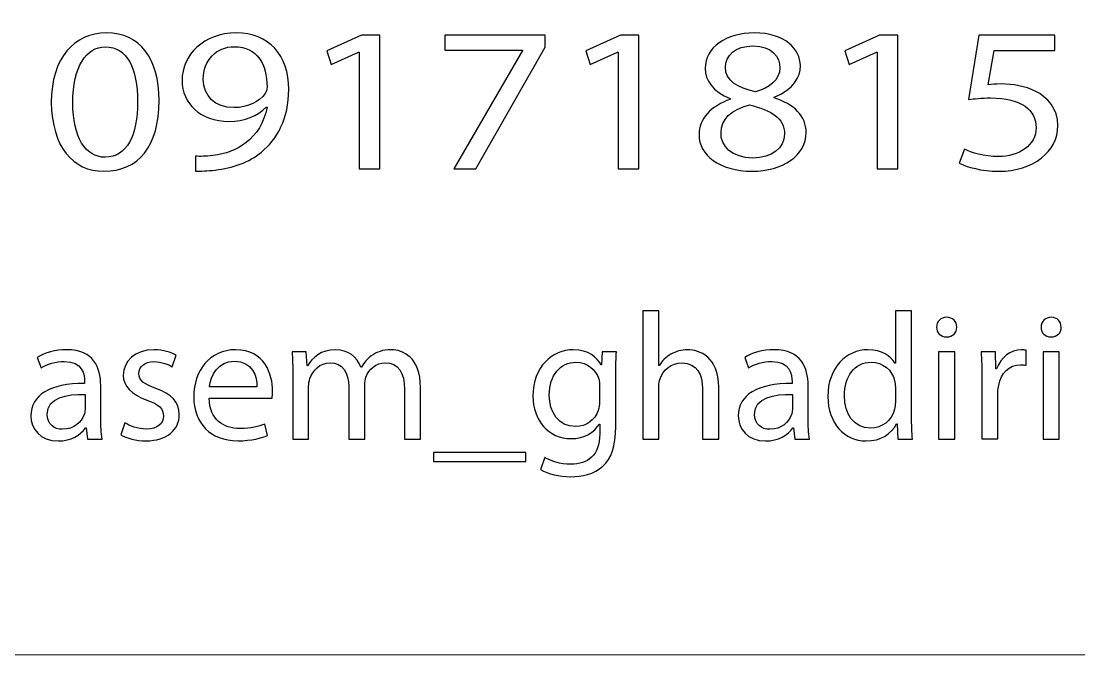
# Model space of a CAD drawing. Header units: millimetres. Extents: x -576 to 618, y 160 to 343.
# Drawn here: x -248.18 to -230.63, y 263.5 to 274.01 of the extents above; entities that cross this region are included whole.
import ezdxf

# ---------------------------------------------------------------- set-up
doc = ezdxf.new("R2010")
doc.units = ezdxf.units.MM
doc.header["$MEASUREMENT"] = 0
doc.layers.add('Layer 1', color=7, linetype='Continuous')

msp = doc.modelspace()

# ---------------------------------------------------------------- linework, layer by layer
at = {"layer": 'Layer 1', "color": 250, "lineweight": 18}
msp.add_open_spline([(-255.0783, 303.3001), (-255.0783, 303.3001), (-221.2483, 303.3001), (-221.2483, 303.3001), (-219.6043, 303.3001), (-218.2633, 301.9591), (-218.2633, 300.3151), (-218.2633, 300.3151), (-218.2633, 266.4851), (-218.2633, 266.4851), (-218.2633, 264.8411), (-219.6043, 263.5001), (-221.2483, 263.5001), (-221.2483, 263.5001), (-255.0783, 263.5001), (-255.0783, 263.5001), (-256.7223, 263.5001), (-258.0633, 264.8411), (-258.0633, 266.4851), (-258.0633, 266.4851), (-258.0633, 300.3151), (-258.0633, 300.3151), (-258.0633, 301.9591), (-256.7223, 303.3001), (-255.0783, 303.3001)], degree=3, knots=[0, 0, 0, 0, 0.125, 0.125, 0.125, 0.25, 0.25, 0.25, 0.375, 0.375, 0.375, 0.5, 0.5, 0.5, 0.625, 0.625, 0.625, 0.75, 0.75, 0.75, 0.875, 0.875, 0.875, 1, 1, 1, 1], dxfattribs=at)
at = {"layer": 'Layer 1', "color": 230}
for points, knots in [([(-245.8921, 272.6904), (-245.8921, 271.9363), (-246.2241, 271.5197), (-246.8076, 271.5197), (-247.322, 271.5197), (-247.6705, 271.9259), (-247.6787, 272.6601), (-247.6787, 273.4039), (-247.2977, 273.8136), (-246.7629, 273.8136), (-246.2078, 273.8136), (-245.8921, 273.3971), (-245.8921, 272.6904)], [0, 0, 0, 0, 0.25, 0.25, 0.25, 0.5, 0.5, 0.5, 0.75, 0.75, 0.75, 1, 1, 1, 1]), ([(-245.2874, 271.769), (-245.2103, 271.7621), (-245.1211, 271.769), (-244.9997, 271.779), (-244.7932, 271.8034), (-244.5985, 271.8748), (-244.4487, 271.9943), (-244.2742, 272.1275), (-244.1488, 272.3219), (-244.1002, 272.5846), (-244.1002, 272.5846), (-244.1123, 272.5846), (-244.1123, 272.5846), (-244.2581, 272.4345), (-244.4686, 272.3459), (-244.7323, 272.3459), (-245.2063, 272.3459), (-245.5102, 272.6464), (-245.5102, 273.0251), (-245.5102, 273.4448), (-245.1495, 273.8136), (-244.6106, 273.8136), (-244.0718, 273.8136), (-243.7395, 273.4448), (-243.7395, 272.8785), (-243.7395, 272.3902), (-243.9342, 272.0489), (-244.1934, 271.8373), (-244.3959, 271.6701), (-244.6755, 271.5677), (-244.9592, 271.5403), (-245.0886, 271.5232), (-245.2022, 271.5197), (-245.2874, 271.5232), (-245.2874, 271.5232), (-245.2874, 271.769), (-245.2874, 271.769)], [0, 0, 0, 0, 0.0833333, 0.0833333, 0.0833333, 0.1666667, 0.1666667, 0.1666667, 0.25, 0.25, 0.25, 0.3333333, 0.3333333, 0.3333333, 0.4166667, 0.4166667, 0.4166667, 0.5, 0.5, 0.5, 0.5833333, 0.5833333, 0.5833333, 0.6666667, 0.6666667, 0.6666667, 0.75, 0.75, 0.75, 0.8333333, 0.8333333, 0.8333333, 0.9166667, 0.9166667, 0.9166667, 1, 1, 1, 1]), ([(-242.5719, 273.4961), (-242.5719, 273.4961), (-242.58, 273.4961), (-242.58, 273.4961), (-242.58, 273.4961), (-243.0377, 273.288), (-243.0377, 273.288), (-243.0377, 273.288), (-243.1067, 273.5167), (-243.1067, 273.5167), (-243.1067, 273.5167), (-242.5314, 273.776), (-242.5314, 273.776), (-242.5314, 273.776), (-242.2275, 273.776), (-242.2275, 273.776), (-242.2275, 273.776), (-242.2275, 271.5573), (-242.2275, 271.5573), (-242.2275, 271.5573), (-242.5719, 271.5573), (-242.5719, 271.5573), (-242.5719, 271.5573), (-242.5719, 273.4961), (-242.5719, 273.4961)], [0, 0, 0, 0, 0.125, 0.125, 0.125, 0.25, 0.25, 0.25, 0.375, 0.375, 0.375, 0.5, 0.5, 0.5, 0.625, 0.625, 0.625, 0.75, 0.75, 0.75, 0.875, 0.875, 0.875, 1, 1, 1, 1]), ([(-239.4876, 273.7761), (-239.4876, 273.7761), (-239.4876, 273.578), (-239.4876, 273.578), (-239.4876, 273.578), (-240.6343, 271.5574), (-240.6343, 271.5574), (-240.6343, 271.5574), (-241.0028, 271.5574), (-241.0028, 271.5574), (-241.0028, 271.5574), (-239.8603, 273.5203), (-239.8603, 273.5203), (-239.8603, 273.5203), (-239.8603, 273.5269), (-239.8603, 273.5269), (-239.8603, 273.5269), (-241.1488, 273.5269), (-241.1488, 273.5269), (-241.1488, 273.5269), (-241.1488, 273.7761), (-241.1488, 273.7761), (-241.1488, 273.7761), (-239.4876, 273.7761), (-239.4876, 273.7761)], [0, 0, 0, 0, 0.125, 0.125, 0.125, 0.25, 0.25, 0.25, 0.375, 0.375, 0.375, 0.5, 0.5, 0.5, 0.625, 0.625, 0.625, 0.75, 0.75, 0.75, 0.875, 0.875, 0.875, 1, 1, 1, 1]), ([(-238.2754, 273.4961), (-238.2754, 273.4961), (-238.2836, 273.4961), (-238.2836, 273.4961), (-238.2836, 273.4961), (-238.7413, 273.288), (-238.7413, 273.288), (-238.7413, 273.288), (-238.8101, 273.5167), (-238.8101, 273.5167), (-238.8101, 273.5167), (-238.2348, 273.776), (-238.2348, 273.776), (-238.2348, 273.776), (-237.9309, 273.776), (-237.9309, 273.776), (-237.9309, 273.776), (-237.9309, 271.5573), (-237.9309, 271.5573), (-237.9309, 271.5573), (-238.2754, 271.5573), (-238.2754, 271.5573), (-238.2754, 271.5573), (-238.2754, 273.4961), (-238.2754, 273.4961)], [0, 0, 0, 0, 0.125, 0.125, 0.125, 0.25, 0.25, 0.25, 0.375, 0.375, 0.375, 0.5, 0.5, 0.5, 0.625, 0.625, 0.625, 0.75, 0.75, 0.75, 0.875, 0.875, 0.875, 1, 1, 1, 1]), ([(-236.9332, 272.1206), (-236.9332, 272.4004), (-236.7348, 272.5986), (-236.4109, 272.7147), (-236.4109, 272.7147), (-236.4146, 272.7246), (-236.4146, 272.7246), (-236.7064, 272.8407), (-236.8321, 273.0319), (-236.8321, 273.2232), (-236.8321, 273.5749), (-236.4795, 273.8135), (-236.0178, 273.8135), (-235.5073, 273.8135), (-235.2521, 273.5439), (-235.2521, 273.2676), (-235.2521, 273.08), (-235.3613, 272.8785), (-235.6855, 272.7486), (-235.6855, 272.7486), (-235.6855, 272.7384), (-235.6855, 272.7384), (-235.3575, 272.6292), (-235.1547, 272.4345), (-235.1547, 272.1649), (-235.1547, 271.7792), (-235.5475, 271.52), (-236.0499, 271.52), (-236.6012, 271.52), (-236.9332, 271.7961), (-236.9332, 272.1206)], [0, 0, 0, 0, 0.1, 0.1, 0.1, 0.2, 0.2, 0.2, 0.3, 0.3, 0.3, 0.4, 0.4, 0.4, 0.5, 0.5, 0.5, 0.6, 0.6, 0.6, 0.7, 0.7, 0.7, 0.8, 0.8, 0.8, 0.9, 0.9, 0.9, 1, 1, 1, 1]), ([(-233.9788, 273.4961), (-233.9788, 273.4961), (-233.9868, 273.4961), (-233.9868, 273.4961), (-233.9868, 273.4961), (-234.4446, 273.288), (-234.4446, 273.288), (-234.4446, 273.288), (-234.5135, 273.5167), (-234.5135, 273.5167), (-234.5135, 273.5167), (-233.9382, 273.776), (-233.9382, 273.776), (-233.9382, 273.776), (-233.6343, 273.776), (-233.6343, 273.776), (-233.6343, 273.776), (-233.6343, 271.5573), (-233.6343, 271.5573), (-233.6343, 271.5573), (-233.9788, 271.5573), (-233.9788, 271.5573), (-233.9788, 271.5573), (-233.9788, 273.4961), (-233.9788, 273.4961)], [0, 0, 0, 0, 0.125, 0.125, 0.125, 0.25, 0.25, 0.25, 0.375, 0.375, 0.375, 0.5, 0.5, 0.5, 0.625, 0.625, 0.625, 0.75, 0.75, 0.75, 0.875, 0.875, 0.875, 1, 1, 1, 1]), ([(-231.0322, 273.5235), (-231.0322, 273.5235), (-232.0372, 273.5235), (-232.0372, 273.5235), (-232.0372, 273.5235), (-232.1383, 272.9535), (-232.1383, 272.9535), (-232.0777, 272.96), (-232.0209, 272.9672), (-231.9236, 272.9672), (-231.7211, 272.9672), (-231.5186, 272.9298), (-231.3563, 272.8477), (-231.1498, 272.7488), (-230.9797, 272.5575), (-230.9797, 272.2777), (-230.9797, 271.8439), (-231.389, 271.5198), (-231.96, 271.5198), (-232.2477, 271.5198), (-232.4908, 271.5882), (-232.6166, 271.6564), (-232.6166, 271.6564), (-232.5273, 271.8848), (-232.5273, 271.8848), (-232.4178, 271.8302), (-232.2031, 271.762), (-231.9641, 271.762), (-231.6278, 271.762), (-231.3401, 271.9463), (-231.3401, 272.2434), (-231.3441, 272.5301), (-231.5713, 272.7351), (-232.098, 272.7351), (-232.2477, 272.7351), (-232.365, 272.7213), (-232.4624, 272.7111), (-232.4624, 272.7111), (-232.2923, 273.7763), (-232.2923, 273.7763), (-232.2923, 273.7763), (-231.0322, 273.7763), (-231.0322, 273.7763), (-231.0322, 273.7763), (-231.0322, 273.5235), (-231.0322, 273.5235)], [0, 0, 0, 0, 0.0666667, 0.0666667, 0.0666667, 0.1333333, 0.1333333, 0.1333333, 0.2, 0.2, 0.2, 0.2666667, 0.2666667, 0.2666667, 0.3333333, 0.3333333, 0.3333333, 0.4, 0.4, 0.4, 0.4666667, 0.4666667, 0.4666667, 0.5333333, 0.5333333, 0.5333333, 0.6, 0.6, 0.6, 0.6666667, 0.6666667, 0.6666667, 0.7333333, 0.7333333, 0.7333333, 0.8, 0.8, 0.8, 0.8666667, 0.8666667, 0.8666667, 0.9333333, 0.9333333, 0.9333333, 1, 1, 1, 1]), ([(-247.322, 272.6564), (-247.322, 272.0795), (-247.1115, 271.7521), (-246.7872, 271.7521), (-246.4228, 271.7521), (-246.2484, 272.1103), (-246.2484, 272.6769), (-246.2484, 273.223), (-246.4144, 273.5814), (-246.7832, 273.5814), (-247.0952, 273.5814), (-247.322, 273.2607), (-247.322, 272.6564)], [0, 0, 0, 0, 0.25, 0.25, 0.25, 0.5, 0.5, 0.5, 0.75, 0.75, 0.75, 1, 1, 1, 1]), ([(-245.1575, 273.0457), (-245.1575, 272.769), (-244.9592, 272.5746), (-244.6512, 272.5746), (-244.4121, 272.5746), (-244.2256, 272.6736), (-244.1326, 272.8064), (-244.1123, 272.8339), (-244.1002, 272.8682), (-244.1002, 272.916), (-244.1002, 273.2947), (-244.2661, 273.5852), (-244.639, 273.5852), (-244.9429, 273.5852), (-245.1575, 273.3596), (-245.1575, 273.0457)], [0, 0, 0, 0, 0.2, 0.2, 0.2, 0.4, 0.4, 0.4, 0.6, 0.6, 0.6, 0.8, 0.8, 0.8, 1, 1, 1, 1]), ([(-236.4957, 273.2435), (-236.4957, 273.0217), (-236.297, 272.9022), (-235.9935, 272.8342), (-235.7666, 272.8991), (-235.5922, 273.0354), (-235.5922, 273.2369), (-235.5922, 273.4145), (-235.718, 273.5986), (-236.0378, 273.5986), (-236.3335, 273.5986), (-236.4957, 273.4348), (-236.4957, 273.2435)], [0, 0, 0, 0, 0.25, 0.25, 0.25, 0.5, 0.5, 0.5, 0.75, 0.75, 0.75, 1, 1, 1, 1]), ([(-235.5152, 272.134), (-235.5152, 272.4039), (-235.7379, 272.5336), (-236.0948, 272.6189), (-236.4025, 272.544), (-236.5684, 272.3733), (-236.5684, 272.1615), (-236.5806, 271.9365), (-236.3781, 271.7383), (-236.0421, 271.7383), (-235.722, 271.7383), (-235.5152, 271.9056), (-235.5152, 272.134)], [0, 0, 0, 0, 0.25, 0.25, 0.25, 0.5, 0.5, 0.5, 0.75, 0.75, 0.75, 1, 1, 1, 1]), ([(-237.8679, 269.2023), (-237.8679, 269.2023), (-237.598, 269.2023), (-237.598, 269.2023), (-237.598, 269.2023), (-237.598, 268.299), (-237.598, 268.299), (-237.598, 268.299), (-237.5918, 268.299), (-237.5918, 268.299), (-237.549, 268.3742), (-237.4816, 268.4401), (-237.3986, 268.4847), (-237.3191, 268.5296), (-237.2242, 268.5592), (-237.1228, 268.5592), (-236.9238, 268.5592), (-236.6046, 268.4401), (-236.6046, 267.9405), (-236.6046, 267.9405), (-236.6046, 267.0794), (-236.6046, 267.0794), (-236.6046, 267.0794), (-236.8744, 267.0794), (-236.8744, 267.0794), (-236.8744, 267.0794), (-236.8744, 267.9106), (-236.8744, 267.9106), (-236.8744, 268.1436), (-236.9634, 268.3411), (-237.218, 268.3411), (-237.3927, 268.3411), (-237.5306, 268.2214), (-237.5796, 268.0778), (-237.5949, 268.0423), (-237.598, 268.0032), (-237.598, 267.9524), (-237.598, 267.9524), (-237.598, 267.0794), (-237.598, 267.0794), (-237.598, 267.0794), (-237.8679, 267.0794), (-237.8679, 267.0794), (-237.8679, 267.0794), (-237.8679, 269.2023), (-237.8679, 269.2023)], [0, 0, 0, 0, 0.0666667, 0.0666667, 0.0666667, 0.1333333, 0.1333333, 0.1333333, 0.2, 0.2, 0.2, 0.2666667, 0.2666667, 0.2666667, 0.3333333, 0.3333333, 0.3333333, 0.4, 0.4, 0.4, 0.4666667, 0.4666667, 0.4666667, 0.5333333, 0.5333333, 0.5333333, 0.6, 0.6, 0.6, 0.6666667, 0.6666667, 0.6666667, 0.7333333, 0.7333333, 0.7333333, 0.8, 0.8, 0.8, 0.8666667, 0.8666667, 0.8666667, 0.9333333, 0.9333333, 0.9333333, 1, 1, 1, 1]), ([(-233.4062, 269.2024), (-233.4062, 269.2024), (-233.4062, 267.4532), (-233.4062, 267.4532), (-233.4062, 267.3247), (-233.4031, 267.1781), (-233.394, 267.0794), (-233.394, 267.0794), (-233.6362, 267.0794), (-233.6362, 267.0794), (-233.6362, 267.0794), (-233.6484, 267.3306), (-233.6484, 267.3306), (-233.6484, 267.3306), (-233.6546, 267.3306), (-233.6546, 267.3306), (-233.7373, 267.169), (-233.9182, 267.0467), (-234.1607, 267.0467), (-234.5192, 267.0467), (-234.7953, 267.3425), (-234.7953, 267.7821), (-234.7984, 268.2635), (-234.4914, 268.5593), (-234.1298, 268.5593), (-233.9029, 268.5593), (-233.7495, 268.4548), (-233.6824, 268.3381), (-233.6824, 268.3381), (-233.6762, 268.3381), (-233.6762, 268.3381), (-233.6762, 268.3381), (-233.6762, 269.2024), (-233.6762, 269.2024), (-233.6762, 269.2024), (-233.4062, 269.2024), (-233.4062, 269.2024)], [0, 0, 0, 0, 0.0833333, 0.0833333, 0.0833333, 0.1666667, 0.1666667, 0.1666667, 0.25, 0.25, 0.25, 0.3333333, 0.3333333, 0.3333333, 0.4166667, 0.4166667, 0.4166667, 0.5, 0.5, 0.5, 0.5833333, 0.5833333, 0.5833333, 0.6666667, 0.6666667, 0.6666667, 0.75, 0.75, 0.75, 0.8333333, 0.8333333, 0.8333333, 0.9166667, 0.9166667, 0.9166667, 1, 1, 1, 1]), ([(-232.6577, 268.9332), (-232.6549, 268.8434), (-232.7223, 268.7717), (-232.8296, 268.7717), (-232.9247, 268.7717), (-232.9921, 268.8434), (-232.9921, 268.9332), (-232.9921, 269.0259), (-232.9216, 269.0974), (-232.8236, 269.0974), (-232.7223, 269.0974), (-232.6577, 269.0259), (-232.6577, 268.9332)], [0, 0, 0, 0, 0.25, 0.25, 0.25, 0.5, 0.5, 0.5, 0.75, 0.75, 0.75, 1, 1, 1, 1]), ([(-230.9251, 268.9332), (-230.922, 268.8434), (-230.9897, 268.7717), (-231.097, 268.7717), (-231.1918, 268.7717), (-231.2592, 268.8434), (-231.2592, 268.9332), (-231.2592, 269.0259), (-231.1887, 269.0974), (-231.0908, 269.0974), (-230.9897, 269.0974), (-230.9251, 269.0259), (-230.9251, 268.9332)], [0, 0, 0, 0, 0.25, 0.25, 0.25, 0.5, 0.5, 0.5, 0.75, 0.75, 0.75, 1, 1, 1, 1]), ([(-247.08, 267.0794), (-247.08, 267.0794), (-247.1015, 267.262), (-247.1015, 267.262), (-247.1015, 267.262), (-247.1109, 267.262), (-247.1109, 267.262), (-247.1936, 267.1484), (-247.353, 267.0465), (-247.5645, 267.0465), (-247.865, 267.0465), (-248.0182, 267.2526), (-248.0182, 267.4621), (-248.0182, 267.8118), (-247.6993, 268.0033), (-247.1262, 268.0002), (-247.1262, 268.0002), (-247.1262, 268.0302), (-247.1262, 268.0302), (-247.1262, 268.1497), (-247.1599, 268.365), (-247.4634, 268.365), (-247.6014, 268.365), (-247.7452, 268.3232), (-247.8497, 268.2573), (-247.8497, 268.2573), (-247.9109, 268.4308), (-247.9109, 268.4308), (-247.7883, 268.5085), (-247.6104, 268.5594), (-247.4235, 268.5594), (-246.9699, 268.5594), (-246.8594, 268.2573), (-246.8594, 267.9675), (-246.8594, 267.9675), (-246.8594, 267.4261), (-246.8594, 267.4261), (-246.8594, 267.3007), (-246.8531, 267.1781), (-246.8347, 267.0794), (-246.8347, 267.0794), (-247.08, 267.0794), (-247.08, 267.0794)], [0, 0, 0, 0, 0.0714286, 0.0714286, 0.0714286, 0.1428571, 0.1428571, 0.1428571, 0.2142857, 0.2142857, 0.2142857, 0.2857143, 0.2857143, 0.2857143, 0.3571429, 0.3571429, 0.3571429, 0.4285714, 0.4285714, 0.4285714, 0.5, 0.5, 0.5, 0.5714286, 0.5714286, 0.5714286, 0.6428571, 0.6428571, 0.6428571, 0.7142857, 0.7142857, 0.7142857, 0.7857143, 0.7857143, 0.7857143, 0.8571429, 0.8571429, 0.8571429, 0.9285714, 0.9285714, 0.9285714, 1, 1, 1, 1]), ([(-246.4605, 267.3485), (-246.3809, 267.2976), (-246.2395, 267.244), (-246.1047, 267.244), (-245.9085, 267.244), (-245.8168, 267.3397), (-245.8168, 267.459), (-245.8168, 267.5847), (-245.8932, 267.6536), (-246.0925, 267.7251), (-246.3594, 267.818), (-246.485, 267.9616), (-246.485, 268.1351), (-246.485, 268.3682), (-246.292, 268.5594), (-245.973, 268.5594), (-245.8227, 268.5594), (-245.691, 268.5176), (-245.6083, 268.4699), (-245.6083, 268.4699), (-245.6754, 268.2783), (-245.6754, 268.2783), (-245.7338, 268.3145), (-245.8411, 268.3622), (-245.9793, 268.3622), (-246.1384, 268.3622), (-246.2273, 268.2724), (-246.2273, 268.1647), (-246.2273, 268.0449), (-246.1384, 267.9916), (-245.9453, 267.9195), (-245.6879, 267.8237), (-245.5562, 267.6983), (-245.5562, 267.4833), (-245.5562, 267.229), (-245.7584, 267.0496), (-246.111, 267.0496), (-246.2736, 267.0496), (-246.4236, 267.0883), (-246.5278, 267.1482), (-246.5278, 267.1482), (-246.4605, 267.3485), (-246.4605, 267.3485)], [0, 0, 0, 0, 0.0714286, 0.0714286, 0.0714286, 0.1428571, 0.1428571, 0.1428571, 0.2142857, 0.2142857, 0.2142857, 0.2857143, 0.2857143, 0.2857143, 0.3571429, 0.3571429, 0.3571429, 0.4285714, 0.4285714, 0.4285714, 0.5, 0.5, 0.5, 0.5714286, 0.5714286, 0.5714286, 0.6428571, 0.6428571, 0.6428571, 0.7142857, 0.7142857, 0.7142857, 0.7857143, 0.7857143, 0.7857143, 0.8571429, 0.8571429, 0.8571429, 0.9285714, 0.9285714, 0.9285714, 1, 1, 1, 1]), ([(-245.059, 267.7552), (-245.0531, 267.3994), (-244.8201, 267.2528), (-244.5501, 267.2528), (-244.3571, 267.2528), (-244.2403, 267.2859), (-244.1392, 267.3274), (-244.1392, 267.3274), (-244.0931, 267.1392), (-244.0931, 267.1392), (-244.1882, 267.0974), (-244.3508, 267.0496), (-244.5867, 267.0496), (-245.0437, 267.0496), (-245.3164, 267.3423), (-245.3164, 267.7791), (-245.3164, 268.2157), (-245.0531, 268.5595), (-244.6207, 268.5595), (-244.1361, 268.5595), (-244.0075, 268.1439), (-244.0075, 267.8777), (-244.0075, 267.8238), (-244.0135, 267.782), (-244.0166, 267.7552), (-244.0166, 267.7552), (-245.059, 267.7552), (-245.059, 267.7552)], [0, 0, 0, 0, 0.1111111, 0.1111111, 0.1111111, 0.2222222, 0.2222222, 0.2222222, 0.3333333, 0.3333333, 0.3333333, 0.4444444, 0.4444444, 0.4444444, 0.5555556, 0.5555556, 0.5555556, 0.6666667, 0.6666667, 0.6666667, 0.7777778, 0.7777778, 0.7777778, 0.8888889, 0.8888889, 0.8888889, 1, 1, 1, 1]), ([(-243.673, 268.1349), (-243.673, 268.2844), (-243.6761, 268.407), (-243.6852, 268.5265), (-243.6852, 268.5265), (-243.4494, 268.5265), (-243.4494, 268.5265), (-243.4494, 268.5265), (-243.4368, 268.2934), (-243.4368, 268.2934), (-243.4368, 268.2934), (-243.4278, 268.2934), (-243.4278, 268.2934), (-243.3448, 268.4307), (-243.2068, 268.5593), (-242.9617, 268.5593), (-242.7595, 268.5593), (-242.606, 268.4401), (-242.5417, 268.2694), (-242.5417, 268.2694), (-242.5355, 268.2694), (-242.5355, 268.2694), (-242.4896, 268.35), (-242.4312, 268.4129), (-242.3701, 268.4579), (-242.2812, 268.5234), (-242.1828, 268.5593), (-242.0419, 268.5593), (-241.8456, 268.5593), (-241.5544, 268.4338), (-241.5544, 267.9318), (-241.5544, 267.9318), (-241.5544, 267.0794), (-241.5544, 267.0794), (-241.5544, 267.0794), (-241.8181, 267.0794), (-241.8181, 267.0794), (-241.8181, 267.0794), (-241.8181, 267.8987), (-241.8181, 267.8987), (-241.8181, 268.1768), (-241.9224, 268.3443), (-242.1398, 268.3443), (-242.2933, 268.3443), (-242.4128, 268.2336), (-242.4587, 268.105), (-242.4712, 268.0691), (-242.4802, 268.0214), (-242.4802, 267.9733), (-242.4802, 267.9733), (-242.4802, 267.0794), (-242.4802, 267.0794), (-242.4802, 267.0794), (-242.7438, 267.0794), (-242.7438, 267.0794), (-242.7438, 267.0794), (-242.7438, 267.9465), (-242.7438, 267.9465), (-242.7438, 268.1768), (-242.8481, 268.3443), (-243.0537, 268.3443), (-243.2225, 268.3443), (-243.3448, 268.2126), (-243.3879, 268.081), (-243.4031, 268.0423), (-243.4094, 267.9973), (-243.4094, 267.9524), (-243.4094, 267.9524), (-243.4094, 267.0794), (-243.4094, 267.0794), (-243.4094, 267.0794), (-243.673, 267.0794), (-243.673, 267.0794), (-243.673, 267.0794), (-243.673, 268.1349), (-243.673, 268.1349)], [0, 0, 0, 0, 0.04, 0.04, 0.04, 0.08, 0.08, 0.08, 0.12, 0.12, 0.12, 0.16, 0.16, 0.16, 0.2, 0.2, 0.2, 0.24, 0.24, 0.24, 0.28, 0.28, 0.28, 0.32, 0.32, 0.32, 0.36, 0.36, 0.36, 0.4, 0.4, 0.4, 0.44, 0.44, 0.44, 0.48, 0.48, 0.48, 0.52, 0.52, 0.52, 0.56, 0.56, 0.56, 0.6, 0.6, 0.6, 0.64, 0.64, 0.64, 0.68, 0.68, 0.68, 0.72, 0.72, 0.72, 0.76, 0.76, 0.76, 0.8, 0.8, 0.8, 0.84, 0.84, 0.84, 0.88, 0.88, 0.88, 0.92, 0.92, 0.92, 0.96, 0.96, 0.96, 1, 1, 1, 1]), ([(-238.3036, 268.5265), (-238.3095, 268.4219), (-238.3158, 268.3052), (-238.3158, 268.1289), (-238.3158, 268.1289), (-238.3158, 267.2887), (-238.3158, 267.2887), (-238.3158, 266.957), (-238.3832, 266.7533), (-238.5273, 266.6278), (-238.6715, 266.4965), (-238.8799, 266.4544), (-239.0671, 266.4544), (-239.245, 266.4544), (-239.4409, 266.4965), (-239.5607, 266.5742), (-239.5607, 266.5742), (-239.493, 266.7745), (-239.493, 266.7745), (-239.3951, 266.7146), (-239.2418, 266.6609), (-239.0577, 266.6609), (-238.782, 266.6609), (-238.5794, 266.8013), (-238.5794, 267.1664), (-238.5794, 267.1664), (-238.5794, 267.3274), (-238.5794, 267.3274), (-238.5794, 267.3274), (-238.5857, 267.3274), (-238.5857, 267.3274), (-238.6683, 267.1932), (-238.8278, 267.0855), (-239.0577, 267.0855), (-239.4259, 267.0855), (-239.6892, 267.3904), (-239.6892, 267.7911), (-239.6892, 268.2815), (-239.3614, 268.5595), (-239.0209, 268.5595), (-238.7635, 268.5595), (-238.6225, 268.4279), (-238.5579, 268.3084), (-238.5579, 268.3084), (-238.552, 268.3084), (-238.552, 268.3084), (-238.552, 268.3084), (-238.5395, 268.5265), (-238.5395, 268.5265), (-238.5395, 268.5265), (-238.3036, 268.5265), (-238.3036, 268.5265)], [0, 0, 0, 0, 0.0588235, 0.0588235, 0.0588235, 0.1176471, 0.1176471, 0.1176471, 0.1764706, 0.1764706, 0.1764706, 0.2352941, 0.2352941, 0.2352941, 0.2941176, 0.2941176, 0.2941176, 0.3529412, 0.3529412, 0.3529412, 0.4117647, 0.4117647, 0.4117647, 0.4705882, 0.4705882, 0.4705882, 0.5294118, 0.5294118, 0.5294118, 0.5882353, 0.5882353, 0.5882353, 0.6470588, 0.6470588, 0.6470588, 0.7058824, 0.7058824, 0.7058824, 0.7647059, 0.7647059, 0.7647059, 0.8235294, 0.8235294, 0.8235294, 0.8823529, 0.8823529, 0.8823529, 0.9411765, 0.9411765, 0.9411765, 1, 1, 1, 1]), ([(-235.3443, 267.0794), (-235.3443, 267.0794), (-235.3655, 267.262), (-235.3655, 267.262), (-235.3655, 267.262), (-235.3749, 267.262), (-235.3749, 267.262), (-235.4576, 267.1484), (-235.617, 267.0465), (-235.8289, 267.0465), (-236.1293, 267.0465), (-236.2825, 267.2526), (-236.2825, 267.4621), (-236.2825, 267.8118), (-235.9633, 268.0033), (-235.3905, 268.0002), (-235.3905, 268.0002), (-235.3905, 268.0302), (-235.3905, 268.0302), (-235.3905, 268.1497), (-235.4239, 268.365), (-235.7275, 268.365), (-235.8654, 268.365), (-236.0095, 268.3232), (-236.1138, 268.2573), (-236.1138, 268.2573), (-236.1752, 268.4308), (-236.1752, 268.4308), (-236.0526, 268.5085), (-235.8747, 268.5594), (-235.6878, 268.5594), (-235.2338, 268.5594), (-235.1235, 268.2573), (-235.1235, 267.9675), (-235.1235, 267.9675), (-235.1235, 267.4261), (-235.1235, 267.4261), (-235.1235, 267.3007), (-235.1175, 267.1781), (-235.0991, 267.0794), (-235.0991, 267.0794), (-235.3443, 267.0794), (-235.3443, 267.0794)], [0, 0, 0, 0, 0.0714286, 0.0714286, 0.0714286, 0.1428571, 0.1428571, 0.1428571, 0.2142857, 0.2142857, 0.2142857, 0.2857143, 0.2857143, 0.2857143, 0.3571429, 0.3571429, 0.3571429, 0.4285714, 0.4285714, 0.4285714, 0.5, 0.5, 0.5, 0.5714286, 0.5714286, 0.5714286, 0.6428571, 0.6428571, 0.6428571, 0.7142857, 0.7142857, 0.7142857, 0.7857143, 0.7857143, 0.7857143, 0.8571429, 0.8571429, 0.8571429, 0.9285714, 0.9285714, 0.9285714, 1, 1, 1, 1]), ([(-232.9582, 268.5264), (-232.9582, 268.5264), (-232.6886, 268.5264), (-232.6886, 268.5264), (-232.6886, 268.5264), (-232.6886, 267.0793), (-232.6886, 267.0793), (-232.6886, 267.0793), (-232.9582, 267.0793), (-232.9582, 267.0793), (-232.9582, 267.0793), (-232.9582, 268.5264), (-232.9582, 268.5264)], [0, 0, 0, 0, 0.25, 0.25, 0.25, 0.5, 0.5, 0.5, 0.75, 0.75, 0.75, 1, 1, 1, 1]), ([(-232.2407, 268.0752), (-232.2407, 268.2456), (-232.2442, 268.3922), (-232.2532, 268.5264), (-232.2532, 268.5264), (-232.0169, 268.5264), (-232.0169, 268.5264), (-232.0169, 268.5264), (-232.0079, 268.2425), (-232.0079, 268.2425), (-232.0079, 268.2425), (-231.9954, 268.2425), (-231.9954, 268.2425), (-231.9281, 268.4368), (-231.7658, 268.5595), (-231.5845, 268.5595), (-231.5539, 268.5595), (-231.5324, 268.5563), (-231.5078, 268.5504), (-231.5078, 268.5504), (-231.5078, 268.3024), (-231.5078, 268.3024), (-231.5355, 268.3083), (-231.5633, 268.3114), (-231.5998, 268.3114), (-231.7902, 268.3114), (-231.925, 268.171), (-231.9618, 267.9735), (-231.9679, 267.9376), (-231.9742, 267.8958), (-231.9742, 267.8509), (-231.9742, 267.8509), (-231.9742, 267.0796), (-231.9742, 267.0796), (-231.9742, 267.0796), (-232.2407, 267.0796), (-232.2407, 267.0796), (-232.2407, 267.0796), (-232.2407, 268.0752), (-232.2407, 268.0752)], [0, 0, 0, 0, 0.0769231, 0.0769231, 0.0769231, 0.1538462, 0.1538462, 0.1538462, 0.2307692, 0.2307692, 0.2307692, 0.3076923, 0.3076923, 0.3076923, 0.3846154, 0.3846154, 0.3846154, 0.4615385, 0.4615385, 0.4615385, 0.5384615, 0.5384615, 0.5384615, 0.6153846, 0.6153846, 0.6153846, 0.6923077, 0.6923077, 0.6923077, 0.7692308, 0.7692308, 0.7692308, 0.8461538, 0.8461538, 0.8461538, 0.9230769, 0.9230769, 0.9230769, 1, 1, 1, 1]), ([(-231.2255, 268.5264), (-231.2255, 268.5264), (-230.956, 268.5264), (-230.956, 268.5264), (-230.956, 268.5264), (-230.956, 267.0793), (-230.956, 267.0793), (-230.956, 267.0793), (-231.2255, 267.0793), (-231.2255, 267.0793), (-231.2255, 267.0793), (-231.2255, 268.5264), (-231.2255, 268.5264)], [0, 0, 0, 0, 0.25, 0.25, 0.25, 0.5, 0.5, 0.5, 0.75, 0.75, 0.75, 1, 1, 1, 1]), ([(-244.2681, 267.9435), (-244.265, 268.1108), (-244.3386, 268.371), (-244.6422, 268.371), (-244.9149, 268.371), (-245.0347, 268.1258), (-245.056, 267.9435), (-245.056, 267.9435), (-244.2681, 267.9435), (-244.2681, 267.9435)], [0, 0, 0, 0, 0.3333333, 0.3333333, 0.3333333, 0.6666667, 0.6666667, 0.6666667, 1, 1, 1, 1]), ([(-238.5825, 267.9555), (-238.5825, 268.0004), (-238.5857, 268.0394), (-238.5978, 268.0752), (-238.6472, 268.2275), (-238.7788, 268.353), (-238.975, 268.353), (-239.2325, 268.353), (-239.4166, 268.1408), (-239.4166, 267.806), (-239.4166, 267.5218), (-239.2693, 267.2859), (-238.9781, 267.2859), (-238.8125, 267.2859), (-238.6621, 267.3876), (-238.6041, 267.5548), (-238.5888, 267.5995), (-238.5825, 267.6504), (-238.5825, 267.6953), (-238.5825, 267.6953), (-238.5825, 267.9555), (-238.5825, 267.9555)], [0, 0, 0, 0, 0.1428571, 0.1428571, 0.1428571, 0.2857143, 0.2857143, 0.2857143, 0.4285714, 0.4285714, 0.4285714, 0.5714286, 0.5714286, 0.5714286, 0.7142857, 0.7142857, 0.7142857, 0.8571429, 0.8571429, 0.8571429, 1, 1, 1, 1]), ([(-233.6762, 267.9375), (-233.6762, 267.9703), (-233.6793, 268.0152), (-233.6883, 268.0479), (-233.7283, 268.2158), (-233.8755, 268.3531), (-234.0777, 268.3531), (-234.3569, 268.3531), (-234.5223, 268.1138), (-234.5223, 267.794), (-234.5223, 267.5013), (-234.375, 267.2589), (-234.0839, 267.2589), (-233.9029, 267.2589), (-233.7373, 267.3752), (-233.6883, 267.5728), (-233.6793, 267.6086), (-233.6762, 267.6448), (-233.6762, 267.6864), (-233.6762, 267.6864), (-233.6762, 267.9375), (-233.6762, 267.9375)], [0, 0, 0, 0, 0.1428571, 0.1428571, 0.1428571, 0.2857143, 0.2857143, 0.2857143, 0.4285714, 0.4285714, 0.4285714, 0.5714286, 0.5714286, 0.5714286, 0.7142857, 0.7142857, 0.7142857, 0.8571429, 0.8571429, 0.8571429, 1, 1, 1, 1]), ([(-247.1199, 267.818), (-247.4141, 267.824), (-247.7486, 267.7731), (-247.7486, 267.492), (-247.7486, 267.3216), (-247.6319, 267.2408), (-247.494, 267.2408), (-247.3008, 267.2408), (-247.1783, 267.3603), (-247.1352, 267.4832), (-247.1262, 267.5101), (-247.1199, 267.5397), (-247.1199, 267.5665), (-247.1199, 267.5665), (-247.1199, 267.818), (-247.1199, 267.818)], [0, 0, 0, 0, 0.2, 0.2, 0.2, 0.4, 0.4, 0.4, 0.6, 0.6, 0.6, 0.8, 0.8, 0.8, 1, 1, 1, 1]), ([(-235.3843, 267.818), (-235.6785, 267.824), (-236.0127, 267.7731), (-236.0127, 267.492), (-236.0127, 267.3216), (-235.8963, 267.2408), (-235.7581, 267.2408), (-235.5649, 267.2408), (-235.4426, 267.3603), (-235.3996, 267.4832), (-235.3905, 267.5101), (-235.3843, 267.5397), (-235.3843, 267.5665), (-235.3843, 267.5665), (-235.3843, 267.818), (-235.3843, 267.818)], [0, 0, 0, 0, 0.2, 0.2, 0.2, 0.4, 0.4, 0.4, 0.6, 0.6, 0.6, 0.8, 0.8, 0.8, 1, 1, 1, 1]), ([(-239.8062, 266.7055), (-239.8062, 266.7055), (-241.3394, 266.7055), (-241.3394, 266.7055), (-241.3394, 266.7055), (-241.3394, 266.855), (-241.3394, 266.855), (-241.3394, 266.855), (-239.8062, 266.855), (-239.8062, 266.855), (-239.8062, 266.855), (-239.8062, 266.7055), (-239.8062, 266.7055)], [0, 0, 0, 0, 0.25, 0.25, 0.25, 0.5, 0.5, 0.5, 0.75, 0.75, 0.75, 1, 1, 1, 1])]:
    msp.add_open_spline(points, degree=3, knots=knots, dxfattribs=at)

doc.saveas('drawing.dxf')
